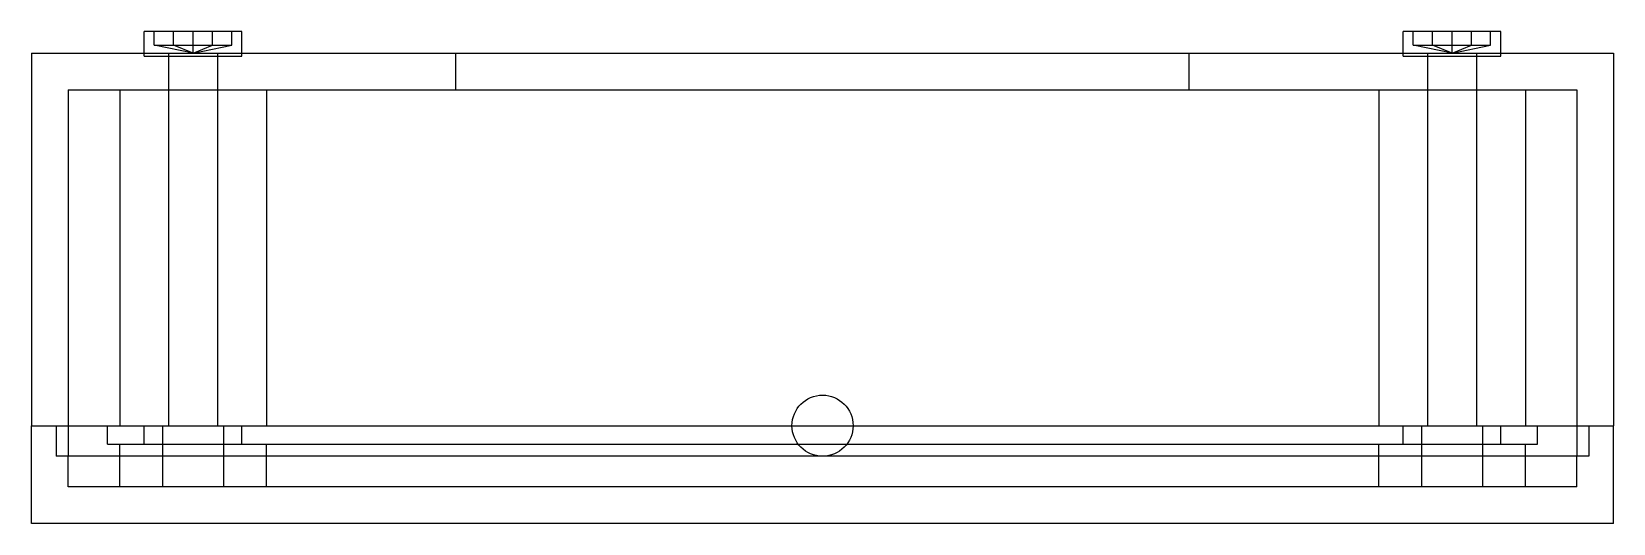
# Model space of a CAD drawing. Header units: millimetres. Extents: x 203 to 1121, y 166 to 351.
# Drawn here: x 991.7 to 1121.1, y 311.2 to 351.5 of the extents above; entities outside this region: 1.
import ezdxf

# ---------------------------------------------------------------- set-up
doc = ezdxf.new("R2010")
doc.units = ezdxf.units.MM
doc.layers.add('VPORTS', color=7, linetype='Continuous')

msp = doc.modelspace()

# ---------------------------------------------------------------- linework, layer by layer
at = {"linetype": 'Continuous', "extrusion": (0, 1, 3.67394e-16)}
for p, q in [((1008.91, 351.47), (1000.91, 351.47)), ((1000.91, 349.72), (1000.91, 351.47)), ((1001.74, 350.36), (1001.74, 351.47)), ((1003.32, 350.36), (1003.32, 351.47)), ((1004.91, 350.36), (1004.91, 351.47)), ((1006.49, 350.36), (1006.49, 351.47)), ((1008.07, 350.36), (1008.07, 351.47)), ((1008.91, 349.72), (1008.91, 351.47)), ((1111.91, 351.47), (1103.91, 351.47)), ((1103.91, 349.72), (1103.91, 351.47)), ((1104.74, 350.36), (1104.74, 351.47)), ((1106.32, 350.36), (1106.32, 351.47)), ((1107.91, 350.36), (1107.91, 351.47)), ((1109.49, 350.36), (1109.49, 351.47)), ((1111.07, 350.36), (1111.07, 351.47)), ((1111.91, 349.72), (1111.91, 351.47)), ((991.7, 349.72), (991.7, 319.22)), ((991.7, 349.72), (1121.11, 349.72)), ((1000.91, 349.47), (1000.91, 349.72)), ((1000.91, 349.47), (1008.91, 349.47)), ((1001.74, 350.36), (1003.32, 350.36)), ((1004.91, 349.72), (1001.74, 350.36)), ((1002.91, 349.72), (1002.91, 319.22)), ((1003.32, 350.36), (1004.91, 350.36)), ((1004.91, 349.72), (1003.32, 350.36)), ((1004.91, 350.36), (1006.49, 350.36)), ((1004.91, 349.72), (1004.91, 350.36)), ((1004.91, 349.72), (1006.49, 350.36)), ((1004.91, 349.72), (1008.07, 350.36)), ((1006.49, 350.36), (1008.07, 350.36)), ((1006.91, 349.72), (1006.91, 319.22)), ((1008.91, 349.47), (1008.91, 349.72)), ((1026.41, 346.72), (1026.41, 349.72)), ((1086.41, 346.72), (1086.41, 349.72)), ((1103.91, 349.47), (1103.91, 349.72)), ((1103.91, 349.47), (1111.91, 349.47)), ((1104.74, 350.36), (1106.32, 350.36)), ((1107.91, 349.72), (1104.74, 350.36)), ((1105.91, 349.72), (1105.91, 319.22)), ((1106.32, 350.36), (1107.91, 350.36)), ((1107.91, 349.72), (1106.32, 350.36)), ((1107.91, 350.36), (1109.49, 350.36)), ((1107.91, 349.72), (1107.91, 350.36)), ((1107.91, 349.72), (1109.49, 350.36)), ((1107.91, 349.72), (1111.07, 350.36)), ((1109.49, 350.36), (1111.07, 350.36)), ((1109.91, 349.72), (1109.91, 319.22)), ((1111.91, 349.47), (1111.91, 349.72)), ((1121.11, 349.72), (1121.11, 319.22)), ((994.7, 346.72), (994.7, 316.72)), ((994.7, 346.72), (1118.11, 346.72)), ((998.91, 346.72), (998.91, 319.22)), ((1010.91, 346.72), (1010.91, 319.22)), ((1101.91, 346.72), (1101.91, 319.22)), ((1113.91, 346.72), (1113.91, 319.22)), ((1118.11, 346.72), (1118.11, 316.72)), ((991.7, 319.22), (1053.91, 319.22)), ((991.7, 311.22), (991.7, 319.22)), ((993.7, 319.22), (993.7, 316.72)), ((997.91, 317.72), (997.91, 319.22)), ((1000.91, 317.72), (1000.91, 319.22)), ((1000.91, 317.72), (1000.91, 319.22)), ((1002.41, 319.22), (1002.41, 314.22)), ((1007.41, 319.22), (1007.41, 314.22)), ((1008.91, 317.72), (1008.91, 319.22)), ((1008.91, 317.72), (1008.91, 319.22)), ((1053.91, 319.22), (1058.91, 319.22)), ((1058.91, 319.22), (1121.11, 319.22)), ((1103.91, 317.72), (1103.91, 319.22)), ((1105.41, 319.22), (1105.41, 314.22)), ((1110.41, 319.22), (1110.41, 314.22)), ((1111.91, 317.72), (1111.91, 319.22)), ((1114.91, 317.72), (1114.91, 319.22)), ((1119.11, 319.22), (1119.11, 316.72)), ((1121.11, 311.22), (1121.11, 319.22)), ((997.91, 317.72), (1054.41, 317.72)), ((998.91, 314.22), (998.91, 317.72)), ((1010.91, 314.22), (1010.91, 317.72)), ((1054.41, 317.72), (1058.41, 317.72)), ((1058.41, 317.72), (1114.91, 317.72)), ((1101.91, 314.22), (1101.91, 317.72)), ((1113.91, 314.22), (1113.91, 317.72)), ((1056.41, 316.72), (993.7, 316.72)), ((994.7, 314.22), (994.7, 316.72)), ((1119.11, 316.72), (1056.41, 316.72)), ((1118.11, 314.22), (1118.11, 316.72)), ((1118.11, 314.22), (994.7, 314.22)), ((1121.11, 311.22), (991.7, 311.22))]:
    msp.add_line(p, q, dxfattribs=at)
at = {"linetype": 'Continuous', "extrusion": (0, 0, -1)}
for start, end in [(0, 180), (180, 0)]:
    msp.add_arc((-1056.41, 319.22), 2.5, start, end, dxfattribs=at)
at = {"layer": 'VPORTS'}
msp.add_line((202.9, 165.89, 53.5), (202.9, 169.07, 53.5), dxfattribs=at)

doc.saveas('drawing.dxf')
